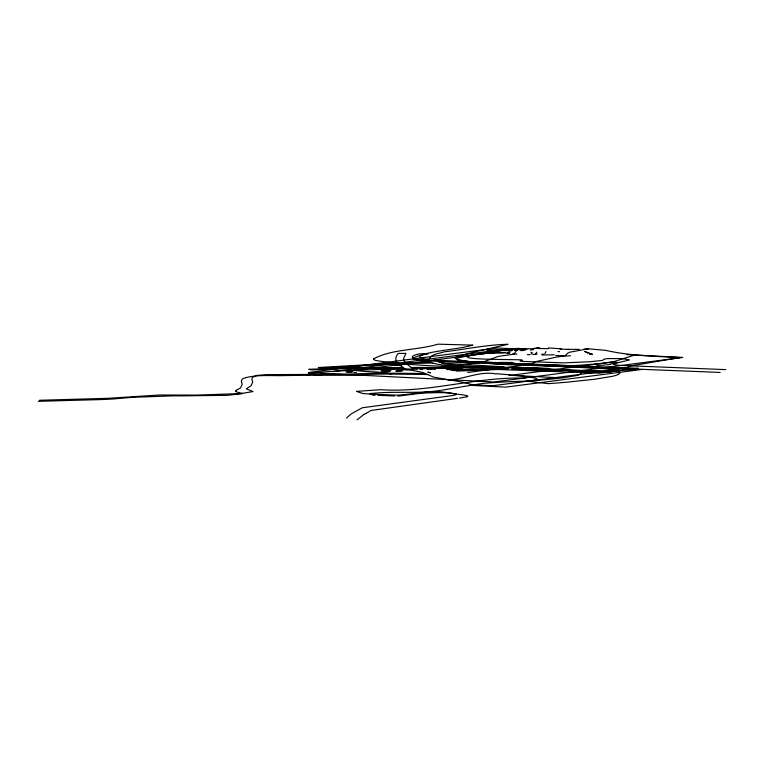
<?xml version="1.0" encoding="UTF-8"?>
<svg xmlns="http://www.w3.org/2000/svg" width="764" height="764" viewBox="0 0 764 764"><rect width="100%" height="100%" fill="white"/><g stroke="black" fill="none" stroke-linecap="round" stroke-linejoin="round"><path stroke-width="1.15" d="M412.484 358.268C430.877 349.912 453.348 350.523 472.84 345.127L437.906 344.172C417.631 350.37 392.085 348.852 373.567 358.832M429.206 359.366C431.039 353.617 439.214 353.78 443.941 351.879C465.238 349.358 486.439 344.717 508.003 344.297L469.822 353.054L455.048 357.514M544.827 353.722L545.983 351.497M532.833 354.534L535.564 354.209L536.72 352.166M456.729 358.717L456.662 358.813A46.785 4.078 -0.9 0 0 456.633 359.204L456.882 359.481A43.93 3.83 -0.9 0 0 457.541 359.825L457.856 359.939M524.419 349.368L517.295 349.874L513.79 354.209L498.357 356.368L482.982 362.098L427.171 369.356M357.094 419.866L363.874 414.48M346.56 418.023L351.163 413.926L362.27 407.785L452.928 395.466L457.187 394.367L454.752 393.775M467.663 372.488L530.598 364.313L535.316 361.735L556.66 357.046L564.968 355.957L567.308 353.407L569.667 352.214L582.722 349.769L588.652 348.823L605.69 350.342C629.822 355.881 655.101 356.253 680.027 357.562L631.379 365.784L623.099 368.802L492.494 385.772L472.372 384.722L463.051 382.248L433.589 377.129L422.693 372.469L411.834 370.253L393.259 369.098C364.858 370.034 336.38 370.32 308.274 373.386L316.63 375.153L321.386 374.704M531.276 354.047L532.451 352.873L530.894 352.29M456.805 358.641L456.996 358.488A54.788 4.775 -0.9 0 1 459.097 357.647L469.812 355.527A80.344 7 -0.9 0 1 473.059 355.069L473.279 355.04M369.891 411.147L366.223 413.305M242.522 393.594L227.166 395.341L179.473 395.895A55.934 4.87 -0.9 0 0 175.663 395.838A41.819 3.648 -0.9 0 0 173.59 395.828L135.209 397.223A75.569 6.59 -0.9 0 0 127.626 397.748L126.499 397.834A68.54 5.978 -0.9 0 0 124.456 398.006L117.045 398.665A47.826 4.164 -0.9 0 1 114.886 398.837A38.42 3.352 -0.9 0 1 109.653 399.19A31.162 2.712 -0.9 0 1 105.069 399.41L99.32 399.62A79.828 6.962 -0.9 0 1 97.229 399.677L38.2 401.32M370.54 410.545L457.684 398.302M509.588 351.822L506.876 353.436L509.96 352.729L507.239 353.665M580.105 374.408L579.026 374.857A66.716 5.816 -0.9 0 1 576.381 375.592L563.46 377.712M618.573 374.322L616.71 375.114A105.289 9.178 -0.9 0 1 612.508 376.289L594.707 379.25L567.738 382.105A200.044 17.438 -0.9 0 1 548.361 383.652L527.16 381.141M363.989 414.422L365.985 413.419M635.142 354.897L612.642 362.031L509.349 375.468M616.29 363.282L617.016 362.356L611.706 362.088A10.247 0.888 -0.9 0 0 609.796 362.193L602.414 363.244A21.908 1.91 -0.9 0 1 600.8 363.502L580.468 365.221A31.534 2.75 -0.9 0 1 570.46 365.612L559.668 365.412A68.626 5.978 -0.9 0 1 556.507 365.326L555.638 365.297M514.21 350.666L516.932 349.645M466.708 396.831L459.412 398.092M554.129 354.792L542.115 355.012M615.44 363.597L613.759 363.979A20.447 1.786 -0.9 0 1 613.225 364.075M533.692 348.556L539.861 347.801M537.484 348.164L535.946 348.489L538.677 347.954M520.752 350.666L525.03 350.265M461.819 386.794L482.867 383.423A41.648 3.629 -0.9 0 1 485.837 383.156L487.184 383.05A86.571 7.545 -0.9 0 1 497.918 382.334L504.574 381.943A48.285 4.212 -0.9 0 1 513.179 381.551L521.516 381.265M460.959 386.966L441.726 390.184M530.502 350.113L533.224 349.568M584.021 349.062L588.652 348.823M525.25 378.008C529.548 375.086 510.171 375.735 509.053 375.181L513.628 375.468M532.508 348.881L535.23 348.365L534.046 348.546M539.04 348.556L548.323 348.661M613.024 363.626L609.109 364.275M397.824 396.153L420.544 393.317A27.132 2.368 -0.9 0 1 429.53 392.83L435.499 392.686A19.74 1.719 -0.9 0 1 443.54 392.706L444.151 392.734A17.944 1.566 -0.9 0 1 450.311 393.107L454.284 393.689M619.012 370.731L637.367 369.251L622.297 368.687M440.713 390.337C418.634 393.947 396.182 391.101 374.007 393.24A38.945 3.39 -0.9 0 1 369.728 393.546A29.939 2.607 -0.9 0 1 370.817 393.938L371.189 394.176M488.311 352.452L487.604 352.681L489.132 352.911M500.095 350.657L500.812 350.466L497.947 349.721L486.84 350.275L489.705 350.991L499.923 350.686M400.89 365.584L401.673 365.354L400.212 365.125M619.136 370.807L614.705 371.438L537.741 369.079L612.26 371.715L608.774 372.374L569.371 371.17L603.999 372.517L599.721 373.147L498.157 369.499L456.242 371.113M533.291 380.424L537.006 379.183M306.44 375.009L313.507 374.093M332.35 371.638L501.91 349.606M497.307 351.048L518.937 348.25M352.252 370.693L473.355 354.954M474.549 354.802L478.111 354.343M480.48 354.028L497.44 350.695A21.554 17.056 82.6 0 1 502.082 350.399L511.364 350.877M400.995 369.499L405.741 368.878L417.65 369.318M642.171 369.413L505.816 387.128L469.392 385.276M494.776 351.373L493.936 351.478A131.074 11.422 -0.9 0 0 491.5 351.793M541.743 354.295L543.29 354.095M535.564 354.209L537.102 354.018M474.568 354.878L477.777 354.496M533.052 380.462L523.254 381.188M494.594 352.758L489.294 352.911M394.682 365.268L400.078 365.116M610.627 364.418L606.291 364.82M447.551 379.909C464.034 379.641 479.601 370.645 496.237 373.959M605.346 364.906C603.13 365.775 595.777 364.428 595.748 367.026M524.161 378.151C475.896 376.7 429.368 392.944 381.093 389.726A21.449 1.872 -0.9 0 0 377.101 389.926L356.463 391.397L362.633 393.441L369.566 394.081L398.092 395.189L409.8 394.052A104.105 9.072 -0.9 0 1 414.365 393.393L428.862 391.894A15.614 1.366 -0.9 0 1 432.854 391.722L441.325 391.798L456.796 394.081M446.568 369.614L462.745 368.506L411.977 368.172L413.334 369.413M450.206 370.168L472.076 368.706L487.346 369.146L452.498 370.569M516.884 354.085L512.243 354.133M390.901 370.425L385.428 370.464M391.56 373.978C379.421 371.103 366.94 372.402 354.62 370.263M522.194 381.236L522.777 381.207M401.262 370.807L395.79 371.084L402.809 370.846M387.224 371.056L386.04 371.103L390.318 371.037L381.752 371.228M579.265 349.377L567.958 349.358M527.361 354.687L530.092 354.611M564.968 355.957L570.441 355.804M381.15 370.645L385.075 370.559L382.334 370.492M351.669 371.934L347.391 371.934L352.853 371.839M353.818 372.479L356.559 372.402M39.48 400.269L108.297 398.302L159.151 395.007L196.797 395.083L240.985 393.565L252.989 391.569L246.294 388.8L251.117 385.715L252.731 382.019L252.063 379.975A309.105 26.941 -0.9 0 1 252.693 377.32L256.666 375.439L266.12 374.637L344.812 374.245L374.914 373.176A38.611 3.362 -0.9 0 1 380.978 373.09L425.099 373.52M383.299 371.189L384.493 371.161M347.391 371.934L348.575 371.915L345.844 371.934M405.388 369.413L404.032 368.181L353.302 368.429A91.756 7.993 -0.9 0 0 345.462 368.592L311.779 369.891L308.799 369.308L344.707 367.933A99.521 8.671 -0.9 0 1 353.207 367.761L403.211 367.494L398.034 363.702L322.733 368.009L318.273 367.522L397.652 363.015L396.182 360.961L395.771 358.622L396.468 355.967L398.159 353.445L405.923 353.379L403.554 358.507L403.889 360.637L405.312 362.738L431.106 362.346L429.406 360.665M411.175 367.484L481.32 367.522L465.906 366.901M560.136 349.11L567.805 349.339A6.265 0.544 -0.9 0 1 568.722 349.511L568.817 349.549M517.944 367.408L503.266 367.532L549.526 368.544M498.634 362.422L512.166 362.47M432.777 363.062L406.009 363.406L410.946 367.293M427.83 374.522L395.15 374.121A95.357 8.308 -0.9 0 0 390.576 374.093A76.734 6.685 -0.9 0 0 388.389 374.083L379.154 374.131A52.076 4.536 -0.9 0 0 362.824 374.561L351.106 375.086A22.624 1.967 -0.9 0 1 346.856 375.229L343.122 375.277A55.084 4.804 -0.9 0 1 337.573 375.296L309.659 375.267A86.437 7.535 -0.9 0 0 305.065 375.305L288.324 375.516A37.274 3.247 -0.9 0 1 286.194 375.516C271.984 376.146 257 374.064 243.277 378.409A111.716 9.741 -0.9 0 0 242.78 378.763L242.14 379.441A319.094 27.81 -0.9 0 0 241.548 382.124M514.688 348.546L532.537 348.785M495.187 362.375L494.69 362.365M492.675 362.317L472.706 361.592M555.208 365.287L520.895 363.779A53.394 4.651 -0.9 0 1 517.228 363.54M608.555 367.99L605.947 367.904M608.918 368L720.137 372.431M614.743 368.401L507.611 364.657L486.066 363.225L634.292 368.936L638.293 368.286L471.894 361.849M549.287 368.534L518.231 367.408M478.646 353.856L484.29 354.076M564.5 365.612L468.915 362.929L426.131 360.77M725.8 369.614L620.368 365.421A19.979 1.738 -0.9 0 1 617.656 365.192L615.86 364.953A23.015 2.006 -0.9 0 1 614.199 364.571L613.712 364.332A25.088 2.187 -0.9 0 1 613.874 363.721L629.555 359.939L623.042 358.708A7.277 0.63 -0.9 0 0 622.526 358.574L608.507 358.593A6.695 0.583 -0.9 0 0 606.883 358.669L604.152 359.166A30.312 2.645 -0.9 0 1 604.057 359.395L602.127 360.474L589.588 361.773L563.994 362.871L522.948 361.42L519.978 361.095L522.366 360.226L520.981 359.815L504.441 359.519A32.928 2.865 -0.9 0 1 500.535 359.462C491.357 359.319 443.932 358.87 481.874 353.493A71.835 6.265 -0.9 0 1 484.834 353.13A69.448 6.055 -0.9 0 0 502.445 353.073L506.074 352.605A114.399 9.97 -0.9 0 1 489.991 351.822A120.54 10.505 -0.9 0 1 502.206 349.979A468.447 40.826 -0.9 0 0 512.463 350.475M565.284 365.641L582.111 366.433A114.065 9.942 -0.9 0 1 592.272 367.102L597.314 367.532M496.944 373.749L510.171 374.847M377.674 395.265L394.606 396M603.589 367.799L601.411 367.675A21.86 1.9 -0.9 0 1 598.709 367.417L597.448 367.255M470.586 366.281L492.331 367.121L504.211 366.844L454.79 363.922A82.331 7.172 -0.9 0 1 451.562 363.588L450.712 363.492M526.835 349.511L497.077 347.992L308.293 372.526L494.002 381.971L682.787 357.447L626.833 354.601M515.748 349.797L517.295 349.874M590.515 354.038L592.062 354.114L589.321 353.751M590.878 354.276L592.425 354.353L589.684 354.095M555.686 355.489L563.421 355.795M434.181 360.045L618.343 369.423M470.452 366.281L468.084 366.157M465.763 366.892L463.185 366.758M371.247 368.229L394.463 369.404M516.722 375.63L555.418 377.597M375.172 395.15L374.771 395.131A8.786 0.764 -0.9 0 1 373.491 395.036L373.415 395.026M467.883 366.137L461.475 365.727M462.965 366.749L459.985 366.567A92.014 8.022 -0.9 0 1 447.179 365.517L442.795 365.011A89.636 7.812 -0.9 0 1 438.049 364.304L432.816 363.072M557.997 351.574L559.554 351.669M477.748 354.238L476.87 354.19L480.661 353.484A131.074 11.422 -0.9 0 1 490.316 351.956M561.292 348.823L548.428 347.916M523.712 376.748L527.542 377.024M468.189 361.334L468.065 361.324A38.124 3.323 -0.9 0 1 464.76 361.066L464.436 361.038M460.749 365.669L456.624 365.335M516.54 363.483L516.607 363.492A53.394 4.651 -0.9 0 0 516.932 363.511M425.309 360.703L413.658 359.109A40.769 3.553 -0.9 0 1 412.522 358.268M515.557 363.406L514.306 363.272A14.43 1.261 -0.9 0 1 512.157 362.785M566.974 370.129L563.87 369.871A74.461 6.494 -0.9 0 0 557.634 369.451C497.183 365.44 435.91 369.642 375.926 360.532A80.01 6.971 -0.9 0 1 373.606 358.832M426.083 360.388L425.624 360.35A62.887 5.482 -0.9 0 1 414.069 358.517M529.165 377.158L534.924 377.951L536.977 379.049M455.965 365.268L454.074 365.087A83.152 7.248 -0.9 0 1 445.116 363.912L441.726 363.187L450.302 363.444M464.331 361.028L464.006 361A33.53 2.922 -0.9 0 1 460.768 360.589L460.558 360.56A38.315 3.342 -0.9 0 1 457.865 359.939M470.567 361.687L469.793 361.582M458.4 394.291L463.987 395.026A48.552 4.231 -0.9 0 1 464.617 395.131L466.88 395.628A25.269 2.206 -0.9 0 1 466.842 396.812M596.264 367.083L597.028 367.197M238.693 392.524L242.503 393.47M421.499 358.201C412.722 354.525 442.251 352.892 419.761 353.875C417.536 353.971 408.377 356.473 414.05 358.517M587.764 352.739L584.651 351.392L588.041 353.149M588.595 352.557L590.152 353.713M241.577 382.162L242.217 384.158L240.66 387.692A81.27 7.086 -0.9 0 1 240.412 388.036L236.362 390.165A72.933 6.36 -0.9 0 0 235.78 390.872L235.799 391.044M434.907 369.394A7.783 0.678 -0.9 0 0 435.423 369.031A7.783 0.678 -0.9 0 1 426.665 368.592A7.783 0.678 -0.9 0 0 419.933 369.404M420.572 369.442A7.783 0.678 -0.9 0 1 422.311 369.423M566.936 370.139A64.491 5.625 -0.9 0 1 580 374.37M563.593 377.722A147.576 12.864 -0.9 0 1 527.017 381.121M597.276 367.541A103.417 9.015 -0.9 0 1 618.401 374.322M238.664 392.524A57.921 5.052 -0.9 0 1 235.828 391.044M373.319 395.026A10.199 0.888 -0.9 0 1 371.906 394.673M454.933 357.562A56.106 4.89 -0.9 0 0 456.022 358.774L460.052 359.978A117.484 10.238 -0.9 0 0 469.812 361.582M429.11 359.558A55.438 4.832 -0.9 0 1 421.575 358.221M389.143 364.142L402.37 363.903L398.98 363.148L388.398 363.683L389.936 363.941L389.172 364.113M482.304 368.191L508.452 368.573L482.304 368.191M513.265 369.165L511.918 369.184L560.213 370.846L513.265 369.165M440.341 362.442C430.629 359.51 451.772 363.597 440.341 362.442M429.358 372.469L427.802 372.154L430.552 372.832L429.358 372.469"/></g></svg>
